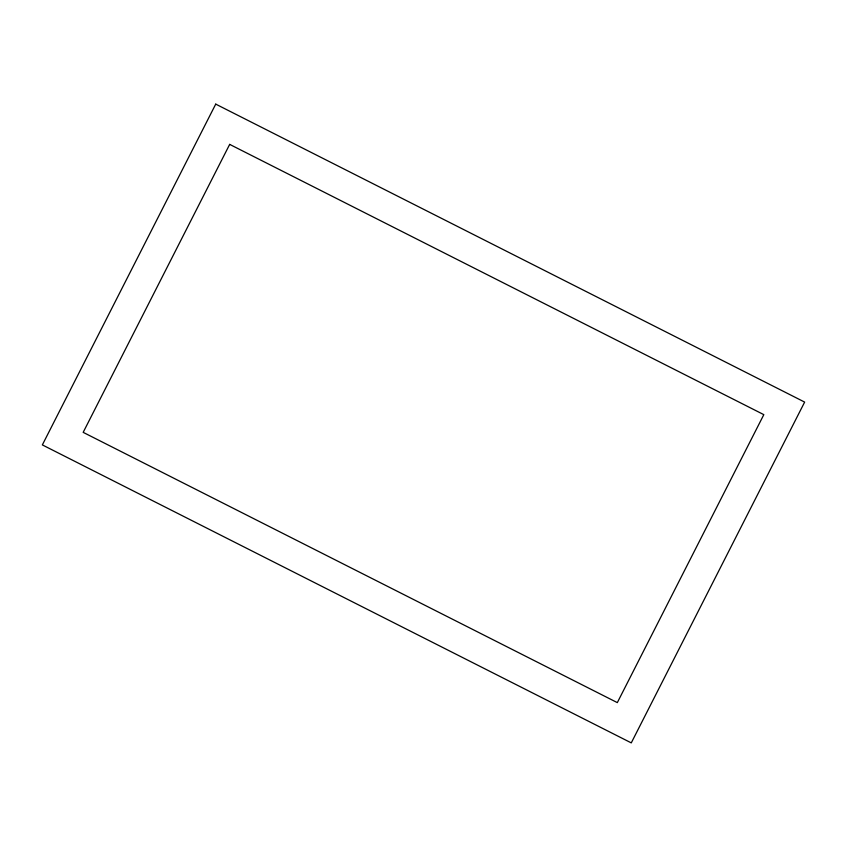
<?xml version="1.0" encoding="UTF-8"?>
<svg xmlns="http://www.w3.org/2000/svg" width="847" height="847" viewBox="0 0 847 847"><rect width="100%" height="100%" fill="white"/><g stroke="black" fill="none" stroke-linecap="round" stroke-linejoin="round"><path stroke-width="1.27" d="M215.731 104.117L42.35 444.908L631.269 742.883L804.65 402.092L215.731 104.117M229.675 144.382L83.175 432.351L617.325 702.618L763.825 414.649L229.675 144.382"/></g></svg>
